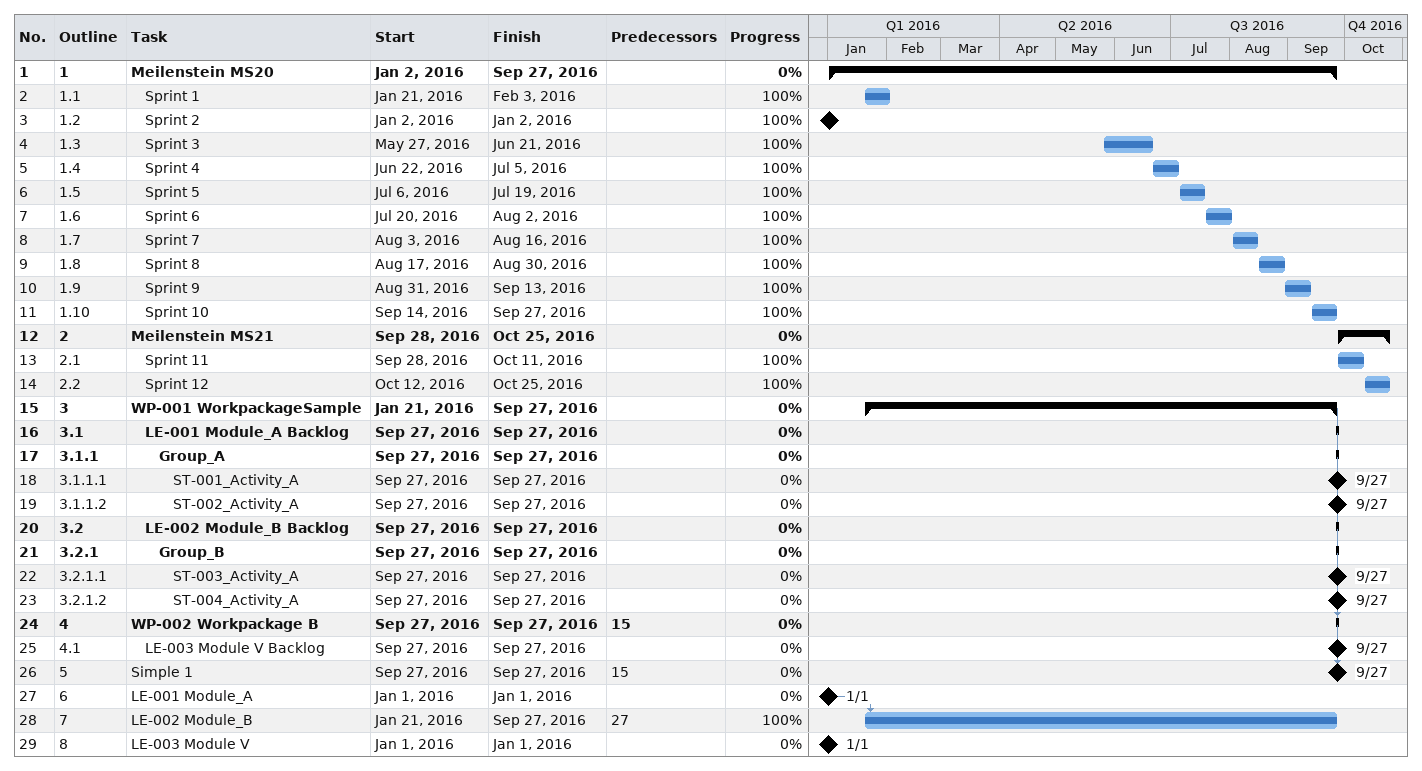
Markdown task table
| ID | WBS | Task | Start | Finish | Predecessors | % complete |
|---|---|---|---|---|---|---|
| 1 | 1 | **Meilenstein MS20** | 2016-01-02 | 2016-09-27 |  | 0 |
| 2 | 1.1 | Sprint 1 | 2016-01-21 | 2016-02-03 |  | 100 |
| 3 | 1.2 | Sprint 2 (milestone) | 2016-01-02 | 2016-01-02 |  | 100 |
| 4 | 1.3 | Sprint 3 | 2016-05-27 | 2016-06-21 |  | 100 |
| 5 | 1.4 | Sprint 4 | 2016-06-22 | 2016-07-05 |  | 100 |
| 6 | 1.5 | Sprint 5 | 2016-07-06 | 2016-07-19 |  | 100 |
| 7 | 1.6 | Sprint 6 | 2016-07-20 | 2016-08-02 |  | 100 |
| 8 | 1.7 | Sprint 7 | 2016-08-03 | 2016-08-16 |  | 100 |
| 9 | 1.8 | Sprint 8 | 2016-08-17 | 2016-08-30 |  | 100 |
| 10 | 1.9 | Sprint 9 | 2016-08-31 | 2016-09-13 |  | 100 |
| 11 | 1.10 | Sprint 10 | 2016-09-14 | 2016-09-27 |  | 100 |
| 12 | 2 | **Meilenstein MS21** | 2016-09-28 | 2016-10-25 |  | 0 |
| 13 | 2.1 | Sprint 11 | 2016-09-28 | 2016-10-11 |  | 100 |
| 14 | 2.2 | Sprint 12 | 2016-10-12 | 2016-10-25 |  | 100 |
| 15 | 3 | **WP-001 WorkpackageSample** | 2016-01-21 | 2016-09-27 |  | 0 |
| 16 | 3.1 | **LE-001 Module_A Backlog** | 2016-09-27 | 2016-09-27 |  | 0 |
| 17 | 3.1.1 | **Group_A** | 2016-09-27 | 2016-09-27 |  | 0 |
| 18 | 3.1.1.1 | ST-001_Activity_A (milestone) | 2016-09-27 | 2016-09-27 |  | 0 |
| 19 | 3.1.1.2 | ST-002_Activity_A (milestone) | 2016-09-27 | 2016-09-27 |  | 0 |
| 20 | 3.2 | **LE-002 Module_B Backlog** | 2016-09-27 | 2016-09-27 |  | 0 |
| 21 | 3.2.1 | **Group_B** | 2016-09-27 | 2016-09-27 |  | 0 |
| 22 | 3.2.1.1 | ST-003_Activity_A (milestone) | 2016-09-27 | 2016-09-27 |  | 0 |
| 23 | 3.2.1.2 | ST-004_Activity_A (milestone) | 2016-09-27 | 2016-09-27 |  | 0 |
| 24 | 4 | **WP-002 Workpackage B** | 2016-09-27 | 2016-09-27 | 15 | 0 |
| 25 | 4.1 | LE-003 Module V Backlog (milestone) | 2016-09-27 | 2016-09-27 |  | 0 |
| 26 | 5 | Simple 1 (milestone) | 2016-09-27 | 2016-09-27 | 15 | 0 |
| 27 | 6 | LE-001 Module_A (milestone) | 2016-01-01 | 2016-01-01 |  | 0 |
| 28 | 7 | LE-002 Module_B | 2016-01-21 | 2016-09-27 | 27 | 100 |
| 29 | 8 | LE-003 Module V (milestone) | 2016-01-01 | 2016-01-01 |  | 0 |
